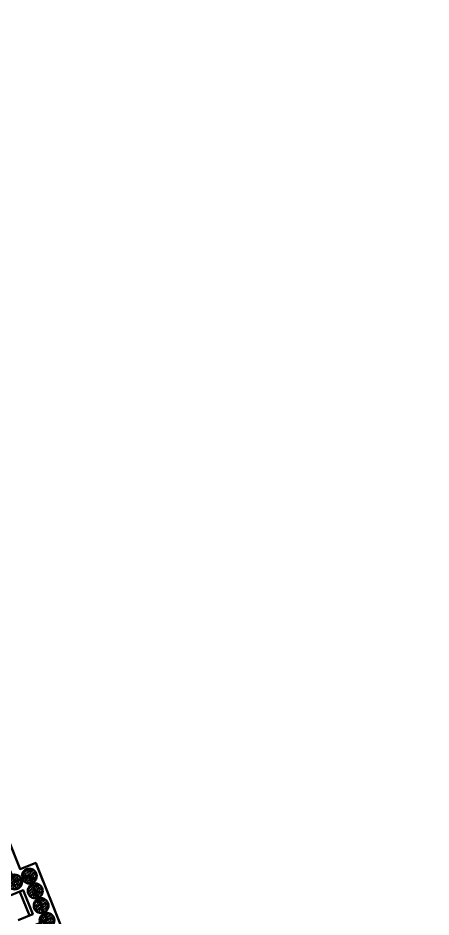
# Model space of a CAD drawing. Extents: x 9773 to 10136, y 10676 to 11757.
# Drawn here: x 9910.7 to 9952.3, y 11285.6 to 11376.2 of the extents above; entities that cross this region are included whole.
import ezdxf

# ---------------------------------------------------------------- set-up
doc = ezdxf.new("R2010")
doc.units = 0
for name, pattern in [('CONTI', [0]), ('DASHDOT', [1, 0.5, -0.25, 0, -0.25]), ('HIDDEN2', [4.7625, 3.175, -1.5875])]:
    doc.linetypes.add(name, pattern=pattern)
for name, color, linetype, lineweight in [('HATCH', 8, 'Continuous', 0), ('OSI', 3, 'DASHDOT', 9), ('SIZE', 142, 'Continuous', 9), ('ПС', 5, 'Continuous', 40)]:
    doc.layers.add(name, color=color, linetype=linetype, lineweight=lineweight)
doc.layers.add('HIDDEN', color=6, linetype='HIDDEN2')
doc.layers.add('PILE_HID', color=40, linetype='CONTI')
pattern_1 = [(45, (-70.3976, 173.67287), (0.1178658616, 0.4321748258), [0.555625, -0.111125, 0, -0.111125])]
pattern_2 = [(45, (-68.91174, 174.26636), (0.1178658616, 0.4321748258), [0.555625, -0.111125, 0, -0.111125])]
pattern_3 = [(45, (-68.31825, 172.7805), (0.1178658616, 0.4321748258), [0.555625, -0.111125, 0, -0.111125])]
pattern_4 = [(45, (-67.72476, 171.29465), (0.1178658616, 0.4321748258), [0.555625, -0.111125, 0, -0.111125])]
pattern_5 = [(45, (-67.13127, 169.8088), (0.1178658616, 0.4321748258), [0.555625, -0.111125, 0, -0.111125])]

# ---------------------------------------------------------------- blocks, each defined once
blk = doc.blocks.new('45245242')
at = {"layer": 'HATCH', "lineweight": 50}
h = blk.add_hatch(dxfattribs=at)
h.set_pattern_fill('ANSI36', color=5, scale=0.07)
h.set_pattern_definition(pattern_2)
h.paths.add_polyline_path([(9911.564, 11290.45, 0.306578), (9911.093, 11289.754, 0.095507), (9911.147, 11289.475), (9911.843, 11289.754)])
h.paths.add_polyline_path([(9911.564, 11290.45), (9911.843, 11289.754), (9912.54, 11290.033, 0.414214)])
h.paths.add_polyline_path([(9912.593, 11289.754, 0.095507), (9912.54, 11290.033), (9911.843, 11289.754), (9912.122, 11289.058, 0.306578)])
h.paths.add_polyline_path([(9911.843, 11289.754), (9911.147, 11289.475, 0.414214), (9912.122, 11289.058)])
h = blk.add_hatch(dxfattribs=at)
h.set_pattern_fill('ANSI36', color=5, scale=0.07)
h.set_pattern_definition(pattern_1)
h.paths.add_polyline_path([(9910.079, 11289.857, 0.306578), (9909.607, 11289.16, 0.095507), (9909.661, 11288.882), (9910.357, 11289.16)])
h.paths.add_polyline_path([(9910.079, 11289.857), (9910.357, 11289.16), (9911.054, 11289.439, 0.414214)])
h.paths.add_polyline_path([(9911.107, 11289.16, 0.095507), (9911.054, 11289.439), (9910.357, 11289.16), (9910.636, 11288.464, 0.306578)])
h.paths.add_polyline_path([(9910.357, 11289.16), (9909.661, 11288.882, 0.414214), (9910.636, 11288.464)])
h = blk.add_hatch(dxfattribs=at)
h.set_pattern_fill('ANSI36', color=5, scale=0.07)
h.set_pattern_definition(pattern_3)
h.paths.add_polyline_path([(9912.158, 11288.964, 0.306578), (9911.687, 11288.268, 0.095507), (9911.741, 11287.989), (9912.437, 11288.268)])
h.paths.add_polyline_path([(9912.158, 11288.964), (9912.437, 11288.268), (9913.133, 11288.547, 0.414214)])
h.paths.add_polyline_path([(9913.187, 11288.268, 0.095507), (9913.133, 11288.547), (9912.437, 11288.268), (9912.716, 11287.572, 0.306578)])
h.paths.add_polyline_path([(9912.437, 11288.268), (9911.741, 11287.989, 0.414214), (9912.716, 11287.572)])
h = blk.add_hatch(dxfattribs=at)
h.set_pattern_fill('ANSI36', color=5, scale=0.07)
h.set_pattern_definition(pattern_4)
h.paths.add_polyline_path([(9912.751, 11287.478, 0.306578), (9912.28, 11286.782, 0.095507), (9912.334, 11286.503), (9913.03, 11286.782)])
h.paths.add_polyline_path([(9912.751, 11287.478), (9913.03, 11286.782), (9913.727, 11287.061, 0.414214)])
h.paths.add_polyline_path([(9913.78, 11286.782, 0.095507), (9913.727, 11287.061), (9913.03, 11286.782), (9913.309, 11286.086, 0.306578)])
h.paths.add_polyline_path([(9913.03, 11286.782), (9912.334, 11286.503, 0.414214), (9913.309, 11286.086)])
h = blk.add_hatch(dxfattribs=at)
h.set_pattern_fill('ANSI36', color=5, scale=0.07)
h.set_pattern_definition(pattern_5)
h.paths.add_polyline_path([(9913.345, 11285.993, 0.306578), (9912.874, 11285.296, 0.095507), (9912.927, 11285.018), (9913.624, 11285.296)])
h.paths.add_polyline_path([(9913.345, 11285.993), (9913.624, 11285.296), (9914.32, 11285.575, 0.414214)])
h.paths.add_polyline_path([(9914.374, 11285.296, 0.095507), (9914.32, 11285.575), (9913.624, 11285.296), (9913.903, 11284.6, 0.306578)])
h.paths.add_polyline_path([(9913.624, 11285.296), (9912.927, 11285.018, 0.414214), (9913.903, 11284.6)])
at = {"layer": 'HIDDEN', "color": 5, "lineweight": 50}
blk.add_line((9910.886, 11288.187), (9911.851, 11285.773), dxfattribs=at)
for points in [[(9915.016, 11284.776), (9912.494, 11291.091), (9910.915, 11290.46), (9891.42, 11339.269), (9887.719, 11348.547), (9884.056, 11357.816), (9880.46, 11367.084), (9876.957, 11376.369)], [(9873.41, 11379.98), (9874.987, 11375.641), (9878.498, 11366.336), (9882.101, 11357.05), (9885.768, 11347.771), (9889.469, 11338.49), (9909.744, 11287.731), (9911.23, 11288.324), (9912.194, 11285.91), (9910.708, 11285.316)]]:
    blk.add_lwpolyline(points, dxfattribs=at)
at = {"layer": 'OSI', "color": 5, "lineweight": 50, "ltscale": 2, "flags": 128}
blk.add_lwpolyline([(9860.073, 11421.816), (9861.045, 11418.751), (9862.016, 11415.686), (9863.952, 11409.577), (9866.625, 11402.227), (9869.308, 11394.849), (9872.607, 11385.409), (9876.019, 11376.023), (9879.525, 11366.729), (9883.125, 11357.451), (9886.79, 11348.177), (9890.491, 11338.898), (9910.357, 11289.16), (9911.843, 11289.754), (9913.624, 11285.296), (9912.138, 11284.703), (9950.121, 11189.608), (9952.304, 11190.48)], dxfattribs=at)
at = {"layer": 'PILE_HID', "color": 5, "lineweight": 50, "ltscale": 100}
for centre in [(9911.843, 11289.754), (9910.357, 11289.16), (9912.437, 11288.268), (9913.03, 11286.782), (9913.624, 11285.296)]:
    blk.add_circle(centre, 0.75, dxfattribs=at)

msp = doc.modelspace()

# ---------------------------------------------------------------- hatches: boundary and pattern name
at = {"layer": 'ПС', "lineweight": 50}
h = msp.add_hatch(dxfattribs=at)
h.set_pattern_fill('ANSI36', color=5, scale=0.07)
h.set_pattern_definition(pattern_2)
h.paths.add_polyline_path([(9911.564, 11290.45, 0.306578), (9911.093, 11289.754, 0.095507), (9911.147, 11289.475), (9911.843, 11289.754)])
h.paths.add_polyline_path([(9911.564, 11290.45), (9911.843, 11289.754), (9912.54, 11290.033, 0.414214)])
h.paths.add_polyline_path([(9912.593, 11289.754, 0.095507), (9912.54, 11290.033), (9911.843, 11289.754), (9912.122, 11289.058, 0.306578)])
h.paths.add_polyline_path([(9911.843, 11289.754), (9911.147, 11289.475, 0.414214), (9912.122, 11289.058)])
h = msp.add_hatch(dxfattribs=at)
h.set_pattern_fill('ANSI36', color=5, scale=0.07)
h.set_pattern_definition(pattern_1)
h.paths.add_polyline_path([(9910.079, 11289.857, 0.306578), (9909.607, 11289.16, 0.095507), (9909.661, 11288.882), (9910.357, 11289.16)])
h.paths.add_polyline_path([(9910.079, 11289.857), (9910.357, 11289.16), (9911.054, 11289.439, 0.414214)])
h.paths.add_polyline_path([(9911.107, 11289.16, 0.095507), (9911.054, 11289.439), (9910.357, 11289.16), (9910.636, 11288.464, 0.306578)])
h.paths.add_polyline_path([(9910.357, 11289.16), (9909.661, 11288.882, 0.414214), (9910.636, 11288.464)])
h = msp.add_hatch(dxfattribs=at)
h.set_pattern_fill('ANSI36', color=5, scale=0.07)
h.set_pattern_definition(pattern_3)
h.paths.add_polyline_path([(9912.158, 11288.964, 0.306578), (9911.687, 11288.268, 0.095507), (9911.741, 11287.989), (9912.437, 11288.268)])
h.paths.add_polyline_path([(9912.158, 11288.964), (9912.437, 11288.268), (9913.133, 11288.547, 0.414214)])
h.paths.add_polyline_path([(9913.187, 11288.268, 0.095507), (9913.133, 11288.547), (9912.437, 11288.268), (9912.716, 11287.572, 0.306578)])
h.paths.add_polyline_path([(9912.437, 11288.268), (9911.741, 11287.989, 0.414214), (9912.716, 11287.572)])
h = msp.add_hatch(dxfattribs=at)
h.set_pattern_fill('ANSI36', color=5, scale=0.07)
h.set_pattern_definition(pattern_4)
h.paths.add_polyline_path([(9912.751, 11287.478, 0.306578), (9912.28, 11286.782, 0.095507), (9912.334, 11286.503), (9913.03, 11286.782)])
h.paths.add_polyline_path([(9912.751, 11287.478), (9913.03, 11286.782), (9913.727, 11287.061, 0.414214)])
h.paths.add_polyline_path([(9913.78, 11286.782, 0.095507), (9913.727, 11287.061), (9913.03, 11286.782), (9913.309, 11286.086, 0.306578)])
h.paths.add_polyline_path([(9913.03, 11286.782), (9912.334, 11286.503, 0.414214), (9913.309, 11286.086)])
h = msp.add_hatch(dxfattribs=at)
h.set_pattern_fill('ANSI36', color=5, scale=0.07)
h.set_pattern_definition(pattern_5)
h.paths.add_polyline_path([(9913.345, 11285.993, 0.306578), (9912.874, 11285.296, 0.095507), (9912.927, 11285.018), (9913.624, 11285.296)])
h.paths.add_polyline_path([(9913.345, 11285.993), (9913.624, 11285.296), (9914.32, 11285.575, 0.414214)])
h.paths.add_polyline_path([(9914.374, 11285.296, 0.095507), (9914.32, 11285.575), (9913.624, 11285.296), (9913.903, 11284.6, 0.306578)])
h.paths.add_polyline_path([(9913.624, 11285.296), (9912.927, 11285.018, 0.414214), (9913.903, 11284.6)])

# ---------------------------------------------------------------- linework, layer by layer
at = {"layer": 'ПС', "color": 5, "lineweight": 50}
msp.add_line((9910.886, 11288.187), (9911.851, 11285.773), dxfattribs=at)
at = {"layer": 'ПС', "color": 5, "lineweight": 50, "ltscale": 2, "flags": 128}
msp.add_lwpolyline([(9860.073, 11421.816), (9861.045, 11418.751), (9862.016, 11415.686), (9863.952, 11409.577), (9866.625, 11402.227), (9869.308, 11394.849), (9872.607, 11385.409), (9876.019, 11376.023), (9879.525, 11366.729), (9883.125, 11357.451), (9886.79, 11348.177), (9890.491, 11338.898), (9910.357, 11289.16), (9911.843, 11289.754), (9913.624, 11285.296), (9912.138, 11284.703), (9950.121, 11189.608), (9952.304, 11190.48)], dxfattribs=at)
at = {"layer": 'ПС', "color": 5, "lineweight": 50}
for points in [[(9873.41, 11379.98), (9874.987, 11375.641), (9878.498, 11366.336), (9882.101, 11357.05), (9885.768, 11347.771), (9889.469, 11338.49), (9909.744, 11287.731), (9911.23, 11288.324), (9912.194, 11285.91), (9910.708, 11285.316)], [(9915.016, 11284.776), (9912.494, 11291.091), (9910.915, 11290.46), (9891.42, 11339.269), (9887.719, 11348.547), (9884.056, 11357.816), (9880.46, 11367.084), (9876.957, 11376.369)]]:
    msp.add_lwpolyline(points, dxfattribs=at)
at = {"layer": 'ПС', "color": 5, "lineweight": 50, "ltscale": 100}
for centre in [(9911.843, 11289.754), (9910.357, 11289.16), (9912.437, 11288.268), (9913.03, 11286.782), (9913.624, 11285.296)]:
    msp.add_circle(centre, 0.75, dxfattribs=at)

# ---------------------------------------------------------------- block references
at = {"layer": 'SIZE'}
msp.add_blockref('45245242', (0, 0), dxfattribs=at)

doc.saveas('drawing.dxf')
